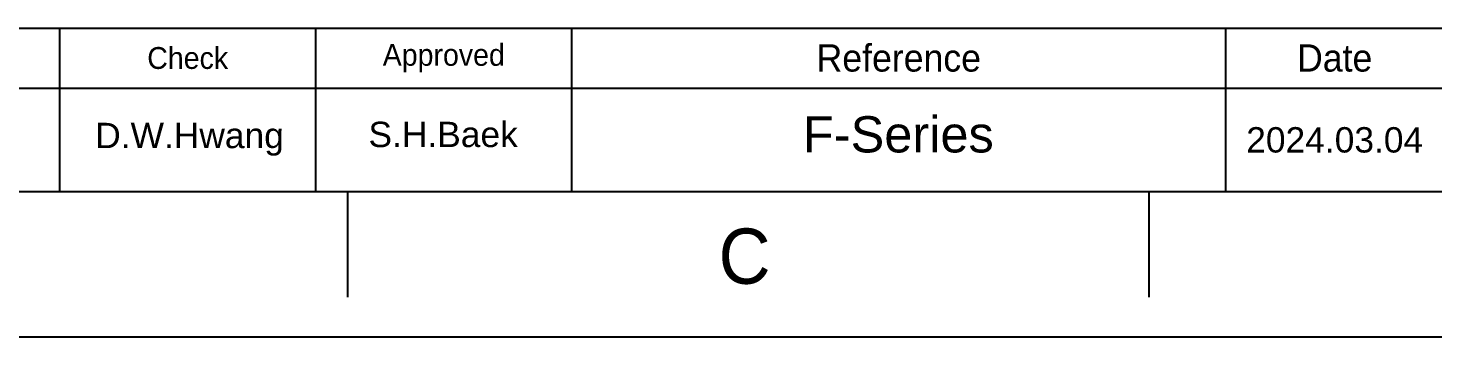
# Model space of a CAD drawing. Extents: x 14141 to 14735, y -16276 to -15436.
# Drawn here: x 14338 to 14532.2, y -16276.1 to -16233.5 of the extents above; entities that cross this region are included whole.
import ezdxf

# ---------------------------------------------------------------- set-up
doc = ezdxf.new("R2010")
doc.units = 0
doc.header["$MEASUREMENT"] = 0
doc.layers.add('FORM', color=7, linetype='CONTINUOUS')
doc.layers.add('TEXT', color=2, linetype='CONTINUOUS')
doc.styles.add('ARIAL', font='arial.ttf')
doc.styles.get("Standard").update_dxf_attribs({"font": 'Gulim.ttf'})

msp = doc.modelspace()

# ---------------------------------------------------------------- linework, layer by layer
at = {"layer": 'FORM'}
for p, q in [((14306.93, -16233.51), (14714.52, -16233.51)), ((14342.34, -16233.51), (14342.34, -16256.11)), ((14377.75, -16256.11), (14377.75, -16233.51)), ((14413.16, -16256.11), (14413.16, -16233.51)), ((14503.57, -16256.11), (14503.57, -16233.51)), ((14503.57, -16256.11), (14503.57, -16233.51)), ((14503.57, -16256.11), (14503.57, -16233.51)), ((14271.52, -16241.8), (14624.12, -16241.8))]:
    msp.add_line(p, q, dxfattribs=at)
at = {"layer": 'FORM', "linetype": 'Continuous'}
msp.add_line((14714.52, -16256.11), (14160.52, -16256.11), dxfattribs=at)
at = {"layer": 'FORM', "color": 7, "linetype": 'Continuous'}
for p, q in [((14382.13, -16256.12), (14382.13, -16270.65)), ((14492.93, -16256.12), (14492.93, -16270.65)), ((14140.52, -16276.11), (14734.52, -16276.11))]:
    msp.add_line(p, q, dxfattribs=at)

# ---------------------------------------------------------------- texts
at = {"layer": 'FORM', "insert": (14437.05, -16265.03), "char_height": 7.62, "attachment_point": 5}
msp.add_mtext_dynamic_manual_height_columns('C', width=10, gutter_width=12.5, heights=[0], dxfattribs=at)
at = {"layer": 'TEXT', "attachment_point": 5}
for s, width, insert, char_height in [('Approved', 35.4099, (14395.46, -16237.65), 3.014), ('Reference', 90.4082, (14458.37, -16237.65), 3.767), ('Date', 30.1361, (14518.64, -16237.65), 3.767), ('Check', 35.4099, (14360.05, -16237.65), 3.014)]:
    msp.add_mtext_dynamic_manual_height_columns(s, width=width, gutter_width=18.84, heights=[0], dxfattribs=dict(at, insert=insert, char_height=char_height))
at = {"layer": 'TEXT', "attachment_point": 5, "style": 'ARIAL'}
for s, width, insert, char_height in [('F-Series', 35.4099, (14458.31, -16248.2), 5), ('D.W.Hwang', 35.4099, (14360.31, -16248.85), 3.5), ('S.H.Baek', 35.4099, (14395.37, -16248.2), 3.5), ('2024.03.04', 30.1361, (14518.64, -16248.95), 3.5)]:
    msp.add_mtext_dynamic_manual_height_columns(s, width=width, gutter_width=18.84, heights=[0], dxfattribs=dict(at, insert=insert, char_height=char_height))

doc.saveas('drawing.dxf')
